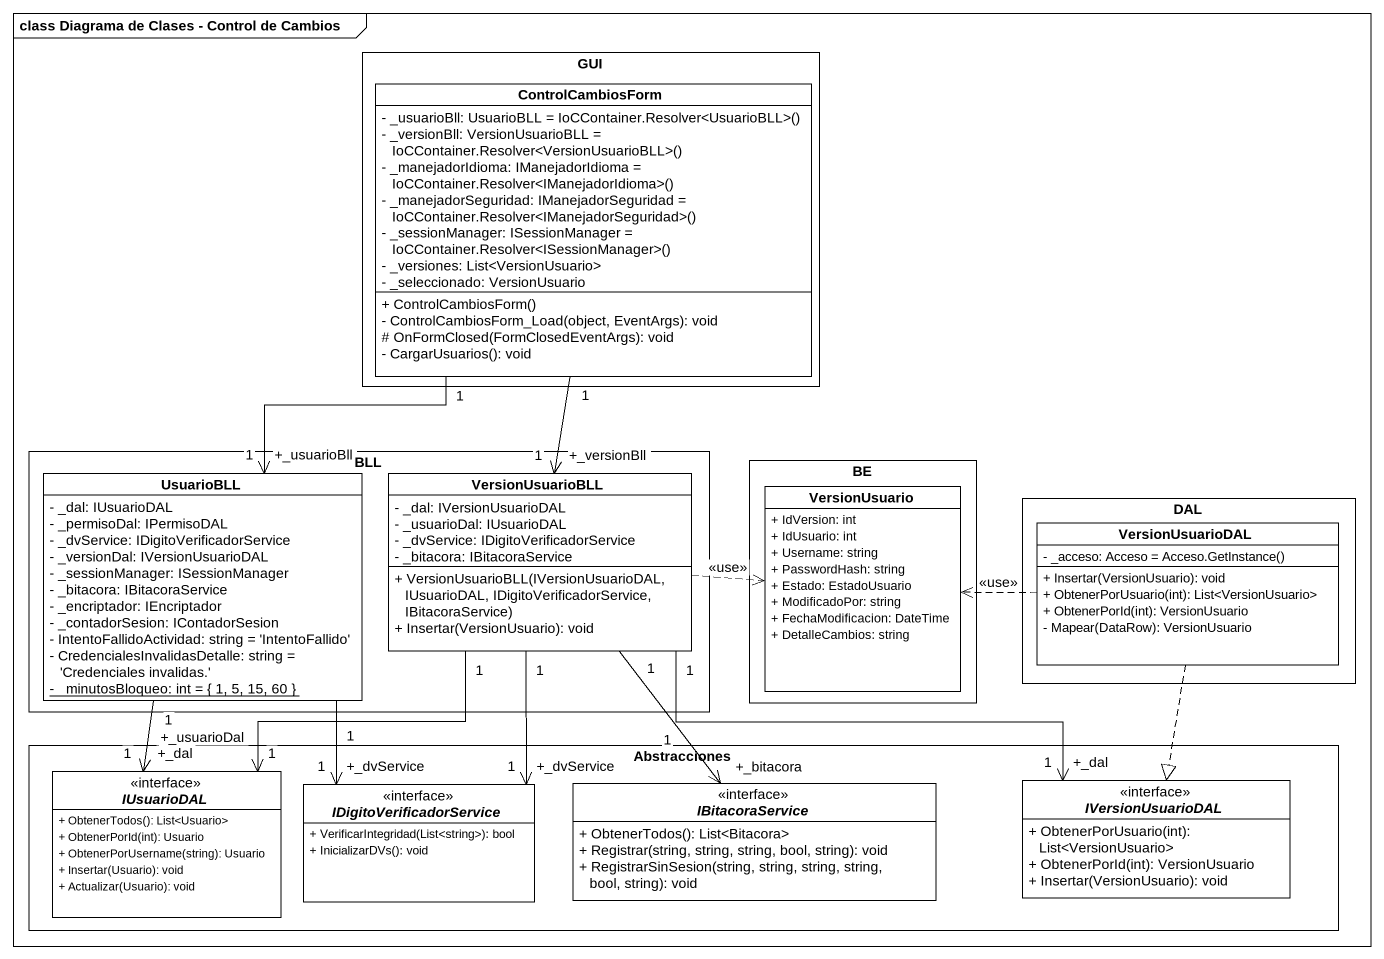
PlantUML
@startuml
mainframe class Diagrama de Clases - Control de Cambios
hide circle
hide empty members
skinparam classAttributeIconSize 0
rectangle GUI {
  class ControlCambiosForm {
    {field} - _usuarioBll: UsuarioBLL = IoCContainer.Resolver<UsuarioBLL>()
    {field} - _versionBll: VersionUsuarioBLL = IoCContainer.Resolver<VersionUsuarioBLL>()
    {field} - _manejadorIdioma: IManejadorIdioma = IoCContainer.Resolver<IManejadorIdioma>()
    {field} - _manejadorSeguridad: IManejadorSeguridad = IoCContainer.Resolver<IManejadorSeguridad>()
    {field} - _sessionManager: ISessionManager = IoCContainer.Resolver<ISessionManager>()
    - _versiones: List<VersionUsuario>
    - _seleccionado: VersionUsuario
    + ControlCambiosForm()
    - ControlCambiosForm_Load(object, EventArgs): void
    # OnFormClosed(FormClosedEventArgs): void
    - CargarUsuarios(): void
  }
}
rectangle BLL {
  class UsuarioBLL {
    - _dal: IUsuarioDAL
    - _permisoDal: IPermisoDAL
    - _dvService: IDigitoVerificadorService
    - _versionDal: IVersionUsuarioDAL
    - _sessionManager: ISessionManager
    - _bitacora: IBitacoraService
    - _encriptador: IEncriptador
    - _contadorSesion: IContadorSesion
    - IntentoFallidoActividad: string = 'IntentoFallido'
    - CredencialesInvalidasDetalle: string = 'Credenciales invalidas.'
    {static} - _minutosBloqueo: int = { 1, 5, 15, 60 }
  }
  class VersionUsuarioBLL {
    - _dal: IVersionUsuarioDAL
    - _usuarioDal: IUsuarioDAL
    - _dvService: IDigitoVerificadorService
    - _bitacora: IBitacoraService
    + VersionUsuarioBLL(IVersionUsuarioDAL, IUsuarioDAL, IDigitoVerificadorService, IBitacoraService)
    + Insertar(VersionUsuario): void
  }
}
rectangle BE {
  class VersionUsuario {
    + IdVersion: int
    + IdUsuario: int
    + Username: string
    + PasswordHash: string
    + Estado: EstadoUsuario
    + ModificadoPor: string
    + FechaModificacion: DateTime
    + DetalleCambios: string
  }
}
rectangle DAL {
  class VersionUsuarioDAL {
    {field} - _acceso: Acceso = Acceso.GetInstance()
    + Insertar(VersionUsuario): void
    + ObtenerPorUsuario(int): List<VersionUsuario>
    + ObtenerPorId(int): VersionUsuario
    - Mapear(DataRow): VersionUsuario
  }
}
rectangle Abstracciones {
  interface IUsuarioDAL {
    + ObtenerTodos(): List<Usuario>
    + ObtenerPorId(int): Usuario
    + ObtenerPorUsername(string): Usuario
    + Insertar(Usuario): void
    + Actualizar(Usuario): void
  }
  interface IDigitoVerificadorService {
    + VerificarIntegridad(List<string>): bool
    + InicializarDVs(): void
  }
  interface IBitacoraService {
    + ObtenerTodos(): List<Bitacora>
    + Registrar(string, string, string, bool, string): void
    + RegistrarSinSesion(string, string, string, string, bool, string): void
  }
  interface IVersionUsuarioDAL {
    + ObtenerPorUsuario(int): List<VersionUsuario>
    + ObtenerPorId(int): VersionUsuario
    + Insertar(VersionUsuario): void
  }
}
ControlCambiosForm "1" --> "+_usuarioBll\n1" UsuarioBLL
ControlCambiosForm "1" --> "+_versionBll\n1" VersionUsuarioBLL
UsuarioBLL "1" --> "+_dal\n1" IUsuarioDAL
UsuarioBLL "1" --> "+_dvService\n1" IDigitoVerificadorService
VersionUsuarioBLL .right.> VersionUsuario : <<use>>
VersionUsuarioBLL "1" --> "+_usuarioDal\n1" IUsuarioDAL
VersionUsuarioBLL "1" --> "+_dvService\n1" IDigitoVerificadorService
VersionUsuarioBLL "1" --> "+_bitacora\n1" IBitacoraService
VersionUsuarioBLL "1" -right-> "+_dal\n1" IVersionUsuarioDAL
VersionUsuarioDAL .left.> VersionUsuario : <<use>>
VersionUsuarioDAL ..|> IVersionUsuarioDAL
@enduml
